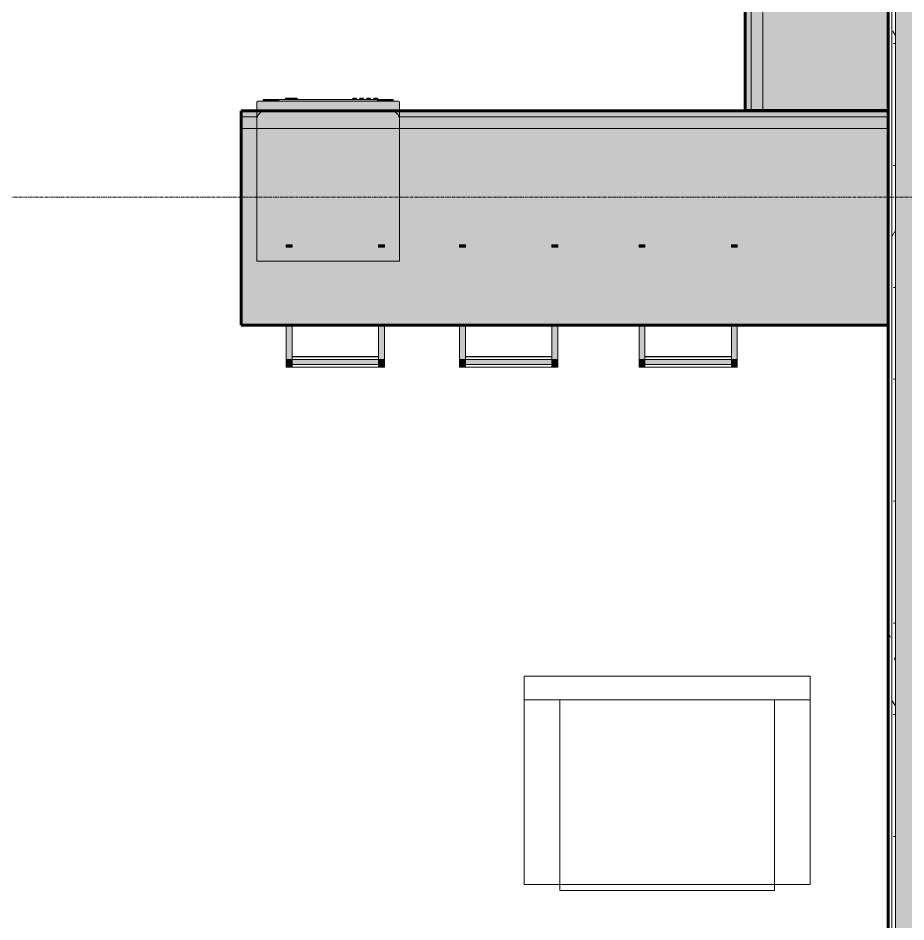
# Model space of a CAD drawing. Header units: inches. Extents: x -4061 to -1937, y 10959 to 12323.
# Drawn here: x -3065.4 to -2916.3, y 11413.5 to 11565.3 of the extents above; entities that cross this region are included whole.
import ezdxf

# ---------------------------------------------------------------- set-up
doc = ezdxf.new("R2010")
doc.units = ezdxf.units.IN
doc.header["$MEASUREMENT"] = 0
doc.linetypes.add('Grid Line 1_2_', pattern=[0.875, 0.5, -0.125, 0.125, -0.125])
for name, color, linetype, lineweight in [('0-1', 7, 'Continuous', 5), ('0-2', 250, 'Continuous', 9), ('A-WALL', 113, 'Continuous', 18), ('A-WALL-PATT-6', 111, 'Continuous', 9), ('I-FURN', 30, 'Continuous', 9), ('I-FURN-1', 250, 'Continuous', 9), ('I-FURN-2', 71, 'Continuous', 9), ('I-WALL-2', 2, 'Continuous', 60), ('Q-CASE-1', 53, 'Continuous', 9), ('Q-CASE-2', 10, 'Continuous', 60), ('Q-CASE-3', 250, 'Continuous', 9), ('Q-SPCQ-1', 250, 'Continuous', 9), ('Q-SPCQ-2', 55, 'Continuous', 9), ('S-GRID-1', 1, 'Grid Line 1_2_', 9)]:
    doc.layers.add(name, color=color, linetype=linetype, lineweight=lineweight)
pattern_1 = [(0, (0, 0), (20.48, 5.12), [0.845, -14.515, 0.845, -14.515, -81.92]), (0, (0, 0), (20.48, 5.12), [-30.72, 0.845, -29.875, 0.845, -14.515, -35.84]), (0, (0, 0), (20.48, 5.12), [-76.8, 0.845, -9.395, 0.845, -24.755]), (120, (7.68, 2.56), (-14.67405, 15.1762003), [0.845, -14.515, 0.845, -14.515, -81.92]), (120, (7.68, 2.56), (-14.67405, 15.1762003), [-30.72, 0.845, -29.875, 0.845, -14.515, -35.84]), (120, (7.68, 2.56), (-14.67405, 15.1762003), [-76.8, 0.845, -9.395, 0.845, -24.755]), (240, (10.24, 12.8), (-5.80595, -20.2962003), [0.845, -14.515, 0.845, -14.515, -81.92]), (240, (10.24, 12.8), (-5.80595, -20.2962003), [-30.72, 0.845, -29.875, 0.845, -14.515, -35.84]), (240, (10.24, 12.8), (-5.80595, -20.2962003), [-76.8, 0.845, -9.395, 0.845, -24.755])]

# ---------------------------------------------------------------- blocks, each defined once
blk = doc.blocks.new('OD_CW_Base Cabinet - OD_CW_Base Cabinet-1862514-ENLARGED RCP - 2ND FLOOR PLAN - EAST')
at = {"layer": 'Q-CASE-1'}
h = blk.add_hatch(color=256, dxfattribs=at)
h.paths.add_polyline_path([(0.74, 11), (3.34, 11), (3.34, 12), (0.74, 12), (0.74, 11.21)], flags=0)
h.paths.add_polyline_path([(107.62, 11), (109.34, 11), (109.34, 12), (27.34, 12), (27.34, 11), (76.96, 11)], flags=0)
h = blk.add_hatch(color=256, dxfattribs=at)
h.paths.add_polyline_path([(107.62, 9), (109.34, 9), (109.34, 11), (27.34, 11), (27.34, 9), (76.96, 9)], flags=0)
h.paths.add_polyline_path([(3.15, 9), (3.34, 9), (3.34, 11), (0.74, 11), (0.74, 9), (2.96, 9)], flags=0)
h = blk.add_hatch(color=256, dxfattribs=at)
h.paths.add_polyline_path([(46.3, -24), (109.34, -24), (109.34, 9), (0.74, 9), (0.74, -24), (15.64, -24)], flags=0)
h.paths.add_polyline_path([(84.03, -10.94), (83.03, -10.94), (83.03, -10.44), (84.03, -10.44), (84.03, -10.94)], flags=0)
h.paths.add_polyline_path([(68.53, -10.94), (67.53, -10.94), (67.53, -10.44), (68.53, -10.44), (68.53, -10.94)], flags=0)
h.paths.add_polyline_path([(53.91, -10.94), (52.91, -10.94), (52.91, -10.44), (53.91, -10.44), (53.91, -10.94)], flags=0)
h.paths.add_polyline_path([(38.41, -10.94), (37.41, -10.94), (37.41, -10.44), (38.41, -10.44), (38.41, -10.94)], flags=0)
h.paths.add_polyline_path([(24.79, -10.94), (23.79, -10.94), (23.79, -10.44), (24.79, -10.44), (24.79, -10.94)], flags=0)
h.paths.add_polyline_path([(9.29, -10.94), (8.29, -10.94), (8.29, -10.44), (9.29, -10.44), (9.29, -10.94)], flags=0)
at = {"layer": 'Q-CASE-2'}
for p, q in [((0.74, -24), (0.74, 12)), ((0.74, 12), (109.34, 12)), ((109.34, 12), (109.34, -24)), ((109.34, -24), (0.74, -24))]:
    blk.add_line(p, q, dxfattribs=at)
at = {"layer": 'Q-CASE-3'}
for p, q in [((0.74, 12), (0.74, 11)), ((3.34, 12), (0.74, 12)), ((3.34, 11), (0.74, 11)), ((0.74, 11), (0.74, 9)), ((3.34, 11), (0.74, 11)), ((88.34, 12), (27.34, 12)), ((109.34, 11), (27.34, 11)), ((109.34, 11), (27.34, 11)), ((109.34, 11), (109.34, 12)), ((109.34, 9), (109.34, 11)), ((0.74, 9), (0.74, -24)), ((109.34, 9), (0.74, 9)), ((109.34, -24), (109.34, 9)), ((109.34, -24), (0.74, -24))]:
    blk.add_line(p, q, dxfattribs=at)
blk = doc.blocks.new('OD_CW_Base Cabinet - OD_CW_Base Cabinet-1445614-ENLARGED RCP - 2ND FLOOR PLAN - EAST')
at = {"layer": 'Q-CASE-1'}
blk.add_hatch(color=256, dxfattribs=at).paths.add_polyline_path([(70.36, 24), (0.74, 24), (0.74, 3), (70.36, 3), (70.36, 22.28)], flags=0)
h = blk.add_hatch(color=256, dxfattribs=at)
h.paths.add_polyline_path([(70.36, 1), (70.36, 3), (39.27, 3), (39.27, 1)], flags=0)
h.paths.add_polyline_path([(15.27, 1), (15.27, 3), (0.74, 3), (0.74, 1), (8.74, 1)], flags=0)
h = blk.add_hatch(color=256, dxfattribs=at)
h.paths.add_polyline_path([(70.36, 0), (70.36, 1), (39.27, 1), (39.27, 0)], flags=0)
h.paths.add_polyline_path([(15.27, 0), (15.27, 1), (0.74, 1), (0.74, 0), (8.74, 0)], flags=0)
at = {"layer": 'Q-CASE-2'}
for p, q in [((70.36, 24), (0.74, 24)), ((0.74, 24), (0.74, 0)), ((70.36, 0), (70.36, 24)), ((0.74, 0), (70.36, 0))]:
    blk.add_line(p, q, dxfattribs=at)
at = {"layer": 'Q-CASE-3'}
for p, q in [((0.74, 24), (0.74, 3)), ((0.74, 24), (70.36, 24)), ((70.36, 3), (70.36, 24)), ((0.74, 3), (0.74, 1)), ((0.74, 3), (70.36, 3)), ((70.36, 1), (70.36, 3)), ((0.74, 1), (0.74, 0)), ((0.74, 1), (15.27, 1)), ((0.74, 1), (15.27, 1)), ((0.74, 0), (15.27, 0)), ((39.27, 1), (70.36, 1)), ((39.27, 1), (70.36, 1)), ((39.27, 0), (70.36, 0)), ((70.36, 0), (70.36, 1))]:
    blk.add_line(p, q, dxfattribs=at)
blk = doc.blocks.new('Dishwasher_15404 - 34_ counter-V9-ENLARGED RCP - 2ND FLOOR PLAN - EAST')
at = {"layer": 'Q-SPCQ-2'}
for points in [[(22.25, -24), (23.68, -24), (24.08, -23.95), (24.46, -23.79), (24.83, -23.48), (25.07, -23.15), (25.2, -22.77), (25.25, -22.43), (25.25, -1.57), (25.17, -1.1), (24.98, -0.71), (24.74, -0.42), (24.46, -0.21), (24.08, -0.05), (23.68, 0), (22.25, 0), (22.25, -12.3)], [(25.25, -22.43), (25.25, -24), (26.73, -23.98), (26.82, -23.94), (26.87, -23.8), (26.87, -0.15), (26.82, -0.06), (26.68, 0), (25.25, 0), (25.25, -19.97)], [(26.87, -2.61), (27.12, -2.61), (27.12, -1.09), (26.87, -1.09)], [(26.87, -2.61), (26.87, -3.81), (27.12, -3.81), (27.12, -2.61)], [(26.87, -12.3), (26.87, -20.19), (27.12, -20.19), (27.12, -3.81), (26.87, -3.81), (26.87, -4.64)], [(27.12, -4.86), (27.12, -5.81), (27.37, -5.81), (27.37, -4.82), (27.12, -4.82)], [(27.12, -6.79), (27.37, -6.79), (27.37, -5.81), (27.12, -5.81), (27.12, -6.76)], [(27.12, -16.74), (27.37, -16.74), (27.37, -16.15), (27.12, -16.15)], [(27.12, -17.92), (27.37, -17.92), (27.37, -17.33), (27.12, -17.33)], [(27.12, -19.1), (27.37, -19.1), (27.37, -18.51), (27.12, -18.51)], [(27.12, -20.28), (27.37, -20.28), (27.37, -19.69), (27.12, -19.69), (27.12, -20.19)], [(26.87, -20.22), (26.87, -21.39), (27.12, -21.39), (27.12, -20.19), (26.87, -20.19)], [(26.87, -21.39), (26.9, -22.91), (27.12, -22.91), (27.12, -21.39)]]:
    blk.add_hatch(color=256, dxfattribs=at).paths.add_polyline_path(points, flags=0)
h = blk.add_hatch(color=256, dxfattribs=at)
h.paths.add_polyline_path([(23.68, -24), (25.25, -24), (25.25, -22.43), (25.2, -22.83), (24.96, -23.33), (24.74, -23.58), (24.46, -23.79), (24.08, -23.95)], flags=0)
h.paths.add_polyline_path([(23.68, 0), (24.08, -0.05), (24.46, -0.21), (24.83, -0.52), (25.04, -0.79), (25.22, -1.25), (25.25, -1.31), (25.25, 0), (23.95, 0)], flags=0)
h = blk.add_hatch(color=256, dxfattribs=at)
h.paths.add_polyline_path([(25.07, -23.15), (25.12, -23.05), (25.13, -22.98)], flags=0)
h.paths.add_polyline_path([(25.2, -22.8), (25.22, -22.75), (25.2, -22.78)], flags=0)
at = {"layer": 'Q-SPCQ-1'}
for p, q in [((0, -24), (0, 0)), ((0, 0), (23.68, 0)), ((23.68, 0), (25.25, 0)), ((25.25, 0), (26.68, 0)), ((25.25, 0), (25.25, -1.57)), ((26.87, -0.2), (26.87, -23.8)), ((27.12, -1.09), (26.87, -1.09)), ((27.12, -2.61), (27.12, -1.09)), ((25.25, -1.57), (25.25, -22.43)), ((27.12, -3.81), (27.12, -2.61)), ((27.12, -20.19), (27.12, -3.81)), ((27.37, -4.82), (27.12, -4.82)), ((27.37, -5.81), (27.37, -4.82)), ((27.37, -6.79), (27.37, -5.81)), ((27.12, -6.79), (27.37, -6.79)), ((27.37, -16.15), (27.12, -16.15)), ((27.37, -16.74), (27.37, -16.15)), ((27.37, -16.74), (27.12, -16.74)), ((27.37, -17.33), (27.12, -17.33)), ((27.37, -17.92), (27.12, -17.92)), ((27.37, -17.92), (27.37, -17.33)), ((27.37, -18.51), (27.12, -18.51)), ((27.37, -19.1), (27.12, -19.1)), ((27.37, -19.69), (27.12, -19.69)), ((27.37, -19.1), (27.37, -18.51)), ((27.37, -20.28), (27.37, -19.69)), ((27.12, -21.39), (27.12, -20.19)), ((27.37, -20.28), (27.12, -20.28)), ((25.25, -22.43), (25.25, -24)), ((27.12, -22.91), (27.12, -21.39)), ((23.68, -24), (0, -24)), ((25.25, -24), (23.68, -24)), ((26.68, -24), (25.25, -24)), ((27.12, -22.91), (26.87, -22.91))]:
    blk.add_line(p, q, dxfattribs=at)
for centre, radius, start, end in [((26.68, -0.2), 0.197, 0, 90), ((23.68, -1.57), 1.57, 0, 90), ((23.68, -1.57), 1.57, 32.077, 42.3359), ((23.68, -1.57), 1.57, 17.8182, 27.5266), ((23.68, -1.57), 1.57, 0, 13.6425), ((26.68, -0.2), 0.197, 15, 75), ((23.68, -22.43), 1.57, 270, 0), ((23.68, -22.43), 1.57, 346.3575, 0), ((23.68, -22.43), 1.57, 317.6641, 327.923), ((23.68, -22.43), 1.57, 332.4734, 342.1818), ((26.68, -23.8), 0.197, 270, 0)]:
    blk.add_arc(centre, radius, start, end, dxfattribs=at)
blk = doc.blocks.new('Bar_Stool_6722_1_ - Bar_Stool_6722_1_-1372833-ENLARGED RCP - 2ND FLOOR PLAN - EAST')
at = {"layer": 'I-FURN-2'}
for points in [[(16, 0), (15.5, 0), (15.5, -0.75), (16.5, -0.75), (16.5, 0)], [(1, 0), (0, 0), (0, -0.75), (1, -0.75), (1, -0.46)], [(0, -0.75), (0, -1.3), (1, -1.3), (1, -0.75)], [(0, -1.3), (0, -7.07), (1, -7.07), (1, -1.3)], [(15.5, -0.46), (1, -0.46), (1, -1.3), (15.5, -1.3), (15.5, -0.75)], [(15.5, -0.75), (15.5, -1.3), (16.5, -1.3), (16.5, -0.75), (16, -0.75)], [(15.5, -1.3), (15.5, -7.07), (16.5, -7.07), (16.5, -1.3), (16, -1.3)], [(0, -20.13), (0, -20.14), (1, -20.13)], [(0, -20.14), (0, -20.63), (1, -20.63), (1, -20.14)], [(15.5, -20.13), (15.5, -20.14), (16.5, -20.13)], [(15.5, -20.14), (15.5, -20.63), (16.5, -20.63), (16.5, -20.14)]]:
    blk.add_hatch(color=256, dxfattribs=at).paths.add_polyline_path(points, flags=0)
at = {"layer": 'I-FURN-1'}
for p, q in [((0, 0), (0, -0.75)), ((0, 0), (1, 0)), ((1, -0.75), (1, 0)), ((0, -0.75), (0, -1.3)), ((1, -0.75), (0, -0.75)), ((0, -1.3), (0, -7.07)), ((1, -1.3), (0, -1.3)), ((15.5, 0), (1, 0)), ((15.5, -0.46), (1, -0.46)), ((1, -1.3), (1, -0.75)), ((1, -1.3), (15.5, -1.3)), ((1, -7.07), (1, -1.3)), ((15.5, 0), (15.5, -0.75)), ((15.5, 0), (16.5, 0)), ((15.5, -0.75), (15.5, -1.3)), ((16.5, -0.75), (15.5, -0.75)), ((15.5, -1.3), (15.5, -7.07)), ((16.5, -1.3), (15.5, -1.3)), ((16.5, -0.75), (16.5, 0)), ((16.5, -1.3), (16.5, -0.75)), ((16.5, -7.07), (16.5, -1.3)), ((15.5, -1.73), (1, -1.73)), ((15.5, -1.83), (1, -1.83)), ((0, -20.14), (0, -20.63)), ((1, -20.14), (0, -20.14)), ((1, -20.63), (1, -20.14)), ((15.5, -20.14), (15.5, -20.63)), ((16.5, -20.14), (15.5, -20.14)), ((16.5, -20.63), (16.5, -20.14))]:
    blk.add_line(p, q, dxfattribs=at)
blk = doc.blocks.new('Couch-Both_Arms-Generic - 2-1523460-ENLARGED RCP - 2ND FLOOR PLAN - EAST')
at = {"layer": 'I-FURN'}
for p, q in [((-18, 18.5), (18, 18.5)), ((-18, -13.5), (-18, 18.5)), ((18, 18.5), (18, -13.5)), ((-24, 17.5), (-18, 17.5)), ((-24, -13.5), (-24, 17.5)), ((-18, 17.5), (-18, -13.5)), ((18, 17.5), (24, 17.5)), ((18, -13.5), (18, 17.5)), ((24, 17.5), (24, -13.5)), ((-24, -13.5), (24, -13.5)), ((-18, -13.5), (-24, -13.5)), ((18, -13.5), (-18, -13.5)), ((24, -13.5), (18, -13.5))]:
    blk.add_line(p, q, dxfattribs=at)
at = {"layer": 'I-FURN-1'}
for p, q in [((-24, 17.5), (24, 17.5)), ((-24, -17.5), (-24, 17.5)), ((24, 17.5), (24, -17.5)), ((24, -17.5), (-24, -17.5))]:
    blk.add_line(p, q, dxfattribs=at)
blk = doc.blocks.new('CTR - 1st Phase - Unit Layouts_rvt-1-ENLARGED RCP - 2ND FLOOR PLAN - EAST')
at = {"layer": '0-2'}
for name, p, rotation in [('OD_CW_Base Cabinet - OD_CW_Base Cabinet-1445614-ENLARGED RCP - 2ND FLOOR PLAN - EAST', (-2943.32, 11620.08), 269.9999999999942), ('Dishwasher_15404 - 34_ counter-V9-ENLARGED RCP - 2ND FLOOR PLAN - EAST', (-3025.32, 11524.46), 89.99999999998947), ('Bar_Stool_6722_1_ - Bar_Stool_6722_1_-1372833-ENLARGED RCP - 2ND FLOOR PLAN - EAST', (-3003.88, 11506.64), 180), ('Bar_Stool_6722_1_ - Bar_Stool_6722_1_-1372833-ENLARGED RCP - 2ND FLOOR PLAN - EAST', (-2974.75, 11506.64), 180), ('Bar_Stool_6722_1_ - Bar_Stool_6722_1_-1372833-ENLARGED RCP - 2ND FLOOR PLAN - EAST', (-2944.63, 11506.64), 180), ('Couch-Both_Arms-Generic - 2-1523460-ENLARGED RCP - 2ND FLOOR PLAN - EAST', (-2956.4, 11437.29), 180)]:
    blk.add_blockref(name, p, dxfattribs=dict(at, rotation=rotation))
blk.add_blockref('OD_CW_Base Cabinet - OD_CW_Base Cabinet-1862514-ENLARGED RCP - 2ND FLOOR PLAN - EAST', (-3028.66, 11537.71), dxfattribs=at)
blk = doc.blocks.new('CTR - 1st Phase - Shell_rvt-1-ENLARGED RCP - 2ND FLOOR PLAN - EAST')
at = {"layer": 'S-GRID-1'}
blk.add_line((-1936.83, 11535.19), (-4027.88, 11535.19), dxfattribs=at)

msp = doc.modelspace()

# ---------------------------------------------------------------- hatches: boundary and pattern name
at = {"layer": 'A-WALL-PATT-6'}
h = msp.add_hatch(dxfattribs=at)
h.set_pattern_fill('FP_4', color=256, style=0, pattern_type=2)
h.set_pattern_definition([(161.57, (0.32, 0.32), (-2.560496185, -0.000537386), [0, -18.214, 2.022, 0]), (18.43, (-0.32, 0.32), (-2.560496185, 0.000537386), [0, -18.214, 2.022, 0]), (108.43, (0.32, 0.32), (1.27922091, -6.400876726), [6.07, -14.166]), (71.57, (-0.32, 0.32), (1.27922091, 6.400876726), [6.07, -14.166])])
h.paths.add_polyline_path([(-2918.07, 11255.36), (-2914.57, 11255.36), (-2914.57, 11644.59), (-2918.07, 11644.59), (-2918.07, 11286.29)], flags=0)
h = msp.add_hatch(dxfattribs=at)
h.set_pattern_fill('FP_1', color=256, style=0, pattern_type=2)
h.set_pattern_definition(pattern_1)
h.paths.add_polyline_path([(-2918.7, 11255.36), (-2918.7, 11643.34), (-2919.32, 11643.34), (-2919.32, 11255.36)], flags=0)
h = msp.add_hatch(dxfattribs=at)
h.set_pattern_fill('FP_1', color=256, style=0, pattern_type=2)
h.set_pattern_definition(pattern_1)
h.paths.add_polyline_path([(-2918.07, 11255.36), (-2918.07, 11643.96), (-2918.7, 11643.96), (-2918.7, 11255.36)], flags=0)

# ---------------------------------------------------------------- linework, layer by layer
at = {"layer": 'A-WALL'}
for p, q in [((-2918.07, 11644.59), (-2918.07, 11255.36)), ((-2918.7, 11643.96), (-2918.7, 11255.36))]:
    msp.add_line(p, q, dxfattribs=at)
at = {"layer": 'I-WALL-2'}
msp.add_line((-2919.32, 11400.28), (-2919.32, 11513.71), dxfattribs=at)

# ---------------------------------------------------------------- block references
at = {"layer": '0-1'}
for name in ['CTR - 1st Phase - Shell_rvt-1-ENLARGED RCP - 2ND FLOOR PLAN - EAST', 'CTR - 1st Phase - Unit Layouts_rvt-1-ENLARGED RCP - 2ND FLOOR PLAN - EAST']:
    msp.add_blockref(name, (0, 0), dxfattribs=at)

doc.saveas('drawing.dxf')
